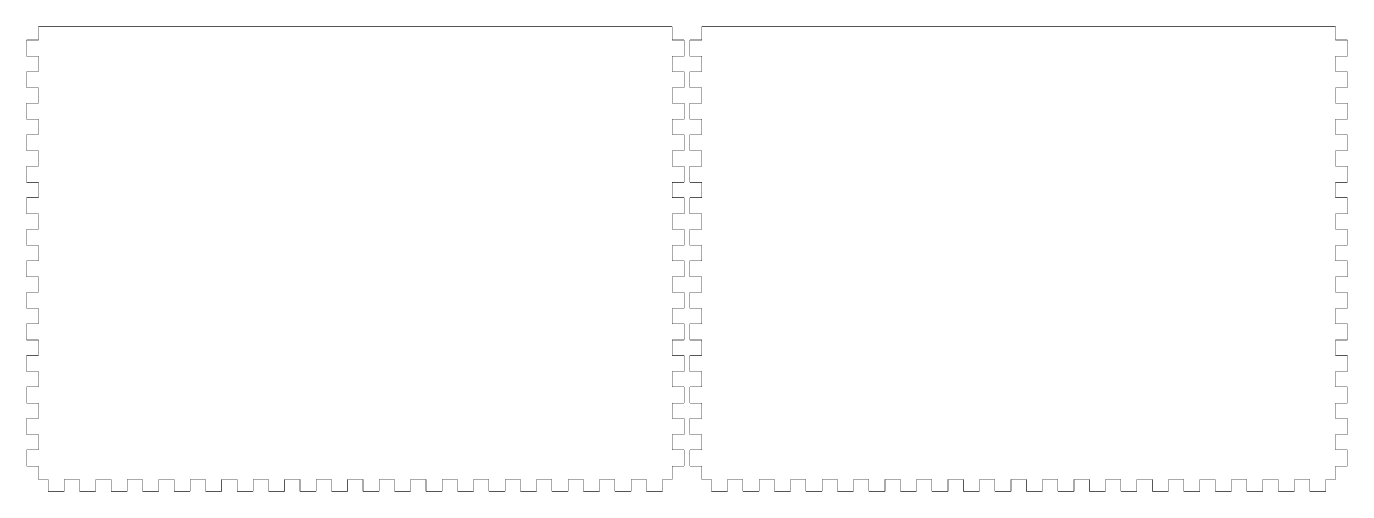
# Model space of a CAD drawing. Extents: x 1 to 1343, y 2 to 621.
# Drawn here: x 674 to 1343, y 2 to 237 of the extents above; entities that cross this region are included whole.
import ezdxf

# ---------------------------------------------------------------- set-up
doc = ezdxf.new("R2010")
doc.units = 0
doc.layers.get('0').update_dxf_attribs({"linetype": 'CONTINUOUS'})

msp = doc.modelspace()

# ---------------------------------------------------------------- linework, layer by layer
at = {"color": 0, "const_width": 0.2}
for points in [[(680.011, 236.999), (679.993, 236.999), (679.937, 236.97), (679.909, 236.916), (679.909, 236.898)], [(679.909, 236.898), (679.909, 230.128)], [(1001.01, 236.999), (680.011, 236.999)], [(1001.11, 236.898), (1001.11, 236.916), (1001.08, 236.97), (1001.02, 236.999), (1001.01, 236.999)], [(1001.11, 230.128), (1001.11, 236.898)], [(1016.21, 236.999), (1016.19, 236.999), (1016.14, 236.97), (1016.11, 236.916), (1016.11, 236.898)], [(1016.11, 236.898), (1016.11, 230.128)], [(1337.21, 236.999), (1016.21, 236.999)], [(1337.31, 236.898), (1337.31, 236.916), (1337.28, 236.97), (1337.23, 236.999), (1337.21, 236.999)], [(1337.31, 230.128), (1337.31, 236.898)], [(680.011, 230.229), (674.01, 230.229), (673.993, 230.229), (673.94, 230.2), (673.908, 230.146), (673.908, 230.128)], [(673.908, 230.128), (673.908, 222.148), (673.908, 222.131), (673.94, 222.078), (673.993, 222.048), (674.01, 222.048)], [(679.909, 230.128), (679.909, 230.146), (679.937, 230.2), (679.993, 230.229), (680.011, 230.229)], [(1007.01, 230.229), (1001.01, 230.229), (1001.02, 230.229), (1001.08, 230.2), (1001.11, 230.146), (1001.11, 230.128)], [(1007.11, 222.148), (1007.11, 230.128), (1007.11, 230.146), (1007.08, 230.2), (1007.03, 230.229), (1007.01, 230.229)], [(1016.21, 230.229), (1010.21, 230.229), (1010.19, 230.229), (1010.14, 230.2), (1010.11, 230.146), (1010.11, 230.128)], [(1010.11, 230.128), (1010.11, 222.148), (1010.11, 222.131), (1010.14, 222.078), (1010.19, 222.048), (1010.21, 222.048)], [(1016.11, 230.128), (1016.11, 230.146), (1016.14, 230.2), (1016.19, 230.229), (1016.21, 230.229)], [(1343.21, 230.229), (1337.21, 230.229), (1337.23, 230.229), (1337.28, 230.2), (1337.31, 230.146), (1337.31, 230.128)], [(1343.31, 222.148), (1343.31, 230.128), (1343.31, 230.146), (1343.28, 230.2), (1343.23, 230.229), (1343.21, 230.229)], [(674.01, 222.048), (680.011, 222.048), (679.993, 222.048), (679.937, 222.078), (679.909, 222.131), (679.909, 222.148)], [(679.909, 222.148), (679.909, 214.168)], [(1001.11, 222.148), (1001.11, 222.131), (1001.08, 222.078), (1001.02, 222.048), (1001.01, 222.048)], [(1001.01, 222.048), (1007.01, 222.048), (1007.03, 222.048), (1007.08, 222.078), (1007.11, 222.131), (1007.11, 222.148)], [(1001.11, 214.168), (1001.11, 222.148)], [(1010.21, 222.048), (1016.21, 222.048), (1016.19, 222.048), (1016.14, 222.078), (1016.11, 222.131), (1016.11, 222.148)], [(1016.11, 222.148), (1016.11, 214.168)], [(1337.31, 222.148), (1337.31, 222.131), (1337.28, 222.078), (1337.23, 222.048), (1337.21, 222.048)], [(1337.21, 222.048), (1343.21, 222.048), (1343.23, 222.048), (1343.28, 222.078), (1343.31, 222.131), (1343.31, 222.148)], [(1337.31, 214.168), (1337.31, 222.148)], [(680.011, 214.268), (674.01, 214.268), (673.993, 214.268), (673.94, 214.239), (673.908, 214.186), (673.908, 214.168)], [(679.909, 214.168), (679.909, 214.186), (679.937, 214.239), (679.993, 214.268), (680.011, 214.268)], [(1007.01, 214.268), (1001.01, 214.268), (1001.02, 214.268), (1001.08, 214.239), (1001.11, 214.186), (1001.11, 214.168)], [(1007.11, 206.188), (1007.11, 214.168), (1007.11, 214.186), (1007.08, 214.239), (1007.03, 214.268), (1007.01, 214.268)], [(1016.21, 214.268), (1010.21, 214.268), (1010.19, 214.268), (1010.14, 214.239), (1010.11, 214.186), (1010.11, 214.168)], [(1016.11, 214.168), (1016.11, 214.186), (1016.14, 214.239), (1016.19, 214.268), (1016.21, 214.268)], [(1343.21, 214.268), (1337.21, 214.268), (1337.23, 214.268), (1337.28, 214.239), (1337.31, 214.186), (1337.31, 214.168)], [(1343.31, 206.188), (1343.31, 214.168), (1343.31, 214.186), (1343.28, 214.239), (1343.23, 214.268), (1343.21, 214.268)], [(673.908, 214.168), (673.908, 206.188), (673.908, 206.171), (673.94, 206.117), (673.993, 206.087), (674.01, 206.087)], [(1010.11, 214.168), (1010.11, 206.188), (1010.11, 206.171), (1010.14, 206.117), (1010.19, 206.087), (1010.21, 206.087)], [(674.01, 206.087), (680.011, 206.087), (679.993, 206.087), (679.937, 206.117), (679.909, 206.171), (679.909, 206.188)], [(679.909, 206.188), (679.909, 198.207)], [(1001.11, 206.188), (1001.11, 206.171), (1001.08, 206.117), (1001.02, 206.087), (1001.01, 206.087)], [(1001.01, 206.087), (1007.01, 206.087), (1007.03, 206.087), (1007.08, 206.117), (1007.11, 206.171), (1007.11, 206.188)], [(1001.11, 198.207), (1001.11, 206.188)], [(1010.21, 206.087), (1016.21, 206.087), (1016.19, 206.087), (1016.14, 206.117), (1016.11, 206.171), (1016.11, 206.188)], [(1016.11, 206.188), (1016.11, 198.207)], [(1337.31, 206.188), (1337.31, 206.171), (1337.28, 206.117), (1337.23, 206.087), (1337.21, 206.087)], [(1337.21, 206.087), (1343.21, 206.087), (1343.23, 206.087), (1343.28, 206.117), (1343.31, 206.171), (1343.31, 206.188)], [(1337.31, 198.207), (1337.31, 206.188)], [(680.011, 198.308), (674.01, 198.308), (673.993, 198.308), (673.94, 198.279), (673.908, 198.225), (673.908, 198.207)], [(673.908, 198.207), (673.908, 190.227), (673.908, 190.211), (673.94, 190.157), (673.993, 190.126), (674.01, 190.126)], [(679.909, 198.207), (679.909, 198.225), (679.937, 198.279), (679.993, 198.308), (680.011, 198.308)], [(1007.01, 198.308), (1001.01, 198.308), (1001.02, 198.308), (1001.08, 198.279), (1001.11, 198.225), (1001.11, 198.207)], [(1007.11, 190.227), (1007.11, 198.207), (1007.11, 198.225), (1007.08, 198.279), (1007.03, 198.308), (1007.01, 198.308)], [(1016.21, 198.308), (1010.21, 198.308), (1010.19, 198.308), (1010.14, 198.279), (1010.11, 198.225), (1010.11, 198.207)], [(1010.11, 198.207), (1010.11, 190.227), (1010.11, 190.211), (1010.14, 190.157), (1010.19, 190.126), (1010.21, 190.126)], [(1016.11, 198.207), (1016.11, 198.225), (1016.14, 198.279), (1016.19, 198.308), (1016.21, 198.308)], [(1343.21, 198.308), (1337.21, 198.308), (1337.23, 198.308), (1337.28, 198.279), (1337.31, 198.225), (1337.31, 198.207)], [(1343.31, 190.227), (1343.31, 198.207), (1343.31, 198.225), (1343.28, 198.279), (1343.23, 198.308), (1343.21, 198.308)], [(674.01, 190.126), (680.011, 190.126), (679.993, 190.126), (679.937, 190.157), (679.909, 190.211), (679.909, 190.227)], [(679.909, 190.227), (679.909, 182.247)], [(1001.11, 190.227), (1001.11, 190.211), (1001.08, 190.157), (1001.02, 190.126), (1001.01, 190.126)], [(1001.01, 190.126), (1007.01, 190.126), (1007.03, 190.126), (1007.08, 190.157), (1007.11, 190.211), (1007.11, 190.227)], [(1001.11, 182.247), (1001.11, 190.227)], [(1010.21, 190.126), (1016.21, 190.126), (1016.19, 190.126), (1016.14, 190.157), (1016.11, 190.211), (1016.11, 190.227)], [(1016.11, 190.227), (1016.11, 182.247)], [(1337.31, 190.227), (1337.31, 190.211), (1337.28, 190.157), (1337.23, 190.126), (1337.21, 190.126)], [(1337.21, 190.126), (1343.21, 190.126), (1343.23, 190.126), (1343.28, 190.157), (1343.31, 190.211), (1343.31, 190.227)], [(1337.31, 182.247), (1337.31, 190.227)], [(680.011, 182.348), (674.01, 182.348), (673.993, 182.348), (673.94, 182.319), (673.908, 182.265), (673.908, 182.247)], [(673.908, 182.247), (673.908, 174.267), (673.908, 174.25), (673.94, 174.196), (673.993, 174.166), (674.01, 174.166)], [(679.909, 182.247), (679.909, 182.265), (679.937, 182.319), (679.993, 182.348), (680.011, 182.348)], [(1007.01, 182.348), (1001.01, 182.348), (1001.02, 182.348), (1001.08, 182.319), (1001.11, 182.265), (1001.11, 182.247)], [(1007.11, 174.267), (1007.11, 182.247), (1007.11, 182.265), (1007.08, 182.319), (1007.03, 182.348), (1007.01, 182.348)], [(1016.21, 182.348), (1010.21, 182.348), (1010.19, 182.348), (1010.14, 182.319), (1010.11, 182.265), (1010.11, 182.247)], [(1010.11, 182.247), (1010.11, 174.267), (1010.11, 174.25), (1010.14, 174.196), (1010.19, 174.166), (1010.21, 174.166)], [(1016.11, 182.247), (1016.11, 182.265), (1016.14, 182.319), (1016.19, 182.348), (1016.21, 182.348)], [(1343.21, 182.348), (1337.21, 182.348), (1337.23, 182.348), (1337.28, 182.319), (1337.31, 182.265), (1337.31, 182.247)], [(1343.31, 174.267), (1343.31, 182.247), (1343.31, 182.265), (1343.28, 182.319), (1343.23, 182.348), (1343.21, 182.348)], [(674.01, 174.166), (680.011, 174.166), (679.993, 174.166), (679.937, 174.196), (679.909, 174.25), (679.909, 174.267)], [(679.909, 174.267), (679.909, 166.286)], [(1001.11, 174.267), (1001.11, 174.25), (1001.08, 174.196), (1001.02, 174.166), (1001.01, 174.166)], [(1001.01, 174.166), (1007.01, 174.166), (1007.03, 174.166), (1007.08, 174.196), (1007.11, 174.25), (1007.11, 174.267)], [(1001.11, 166.286), (1001.11, 174.267)], [(1010.21, 174.166), (1016.21, 174.166), (1016.19, 174.166), (1016.14, 174.196), (1016.11, 174.25), (1016.11, 174.267)], [(1016.11, 174.267), (1016.11, 166.286)], [(1337.31, 174.267), (1337.31, 174.25), (1337.28, 174.196), (1337.23, 174.166), (1337.21, 174.166)], [(1337.21, 174.166), (1343.21, 174.166), (1343.23, 174.166), (1343.28, 174.196), (1343.31, 174.25), (1343.31, 174.267)], [(1337.31, 166.286), (1337.31, 174.267)], [(680.011, 166.387), (674.01, 166.387), (673.993, 166.387), (673.94, 166.358), (673.908, 166.304), (673.908, 166.286)], [(673.908, 166.286), (673.908, 158.306), (673.908, 158.29), (673.94, 158.236), (673.993, 158.206), (674.01, 158.206)], [(679.909, 166.286), (679.909, 166.304), (679.937, 166.358), (679.993, 166.387), (680.011, 166.387)], [(1007.01, 166.387), (1001.01, 166.387), (1001.02, 166.387), (1001.08, 166.358), (1001.11, 166.304), (1001.11, 166.286)], [(1007.11, 158.306), (1007.11, 166.286), (1007.11, 166.304), (1007.08, 166.358), (1007.03, 166.387), (1007.01, 166.387)], [(1016.21, 166.387), (1010.21, 166.387), (1010.19, 166.387), (1010.14, 166.358), (1010.11, 166.304), (1010.11, 166.286)], [(1010.11, 166.286), (1010.11, 158.306), (1010.11, 158.29), (1010.14, 158.236), (1010.19, 158.206), (1010.21, 158.206)], [(1016.11, 166.286), (1016.11, 166.304), (1016.14, 166.358), (1016.19, 166.387), (1016.21, 166.387)], [(1343.21, 166.387), (1337.21, 166.387), (1337.23, 166.387), (1337.28, 166.358), (1337.31, 166.304), (1337.31, 166.286)], [(1343.31, 158.306), (1343.31, 166.286), (1343.31, 166.304), (1343.28, 166.358), (1343.23, 166.387), (1343.21, 166.387)], [(674.01, 158.206), (680.011, 158.206), (679.993, 158.206), (679.937, 158.236), (679.909, 158.29), (679.909, 158.306)], [(679.909, 158.306), (679.909, 150.326)], [(1001.11, 158.306), (1001.11, 158.29), (1001.08, 158.236), (1001.02, 158.206), (1001.01, 158.206)], [(1001.01, 158.206), (1007.01, 158.206), (1007.03, 158.206), (1007.08, 158.236), (1007.11, 158.29), (1007.11, 158.306)], [(1001.11, 150.326), (1001.11, 158.306)], [(1010.21, 158.206), (1016.21, 158.206), (1016.19, 158.206), (1016.14, 158.236), (1016.11, 158.29), (1016.11, 158.306)], [(1016.11, 158.306), (1016.11, 150.326)], [(1337.31, 158.306), (1337.31, 158.29), (1337.28, 158.236), (1337.23, 158.206), (1337.21, 158.206)], [(1337.21, 158.206), (1343.21, 158.206), (1343.23, 158.206), (1343.28, 158.236), (1343.31, 158.29), (1343.31, 158.306)], [(1337.31, 150.326), (1337.31, 158.306)], [(680.011, 150.427), (674.01, 150.427), (673.993, 150.427), (673.94, 150.398), (673.908, 150.344), (673.908, 150.326)], [(673.908, 150.326), (673.908, 142.346), (673.908, 142.329), (673.94, 142.276), (673.993, 142.245), (674.01, 142.245)], [(679.909, 150.326), (679.909, 150.344), (679.937, 150.398), (679.993, 150.427), (680.011, 150.427)], [(1007.01, 150.427), (1001.01, 150.427), (1001.02, 150.427), (1001.08, 150.398), (1001.11, 150.344), (1001.11, 150.326)], [(1007.11, 142.346), (1007.11, 150.326), (1007.11, 150.344), (1007.08, 150.398), (1007.03, 150.427), (1007.01, 150.427)], [(1016.21, 150.427), (1010.21, 150.427), (1010.19, 150.427), (1010.14, 150.398), (1010.11, 150.344), (1010.11, 150.326)], [(1010.11, 150.326), (1010.11, 142.346), (1010.11, 142.329), (1010.14, 142.276), (1010.19, 142.245), (1010.21, 142.245)], [(1016.11, 150.326), (1016.11, 150.344), (1016.14, 150.398), (1016.19, 150.427), (1016.21, 150.427)], [(1343.21, 150.427), (1337.21, 150.427), (1337.23, 150.427), (1337.28, 150.398), (1337.31, 150.344), (1337.31, 150.326)], [(1343.31, 142.346), (1343.31, 150.326), (1343.31, 150.344), (1343.28, 150.398), (1343.23, 150.427), (1343.21, 150.427)], [(674.01, 142.245), (680.011, 142.245), (679.993, 142.245), (679.937, 142.276), (679.909, 142.329), (679.909, 142.346)], [(679.909, 142.346), (679.909, 134.366)], [(1001.11, 142.346), (1001.11, 142.329), (1001.08, 142.276), (1001.02, 142.245), (1001.01, 142.245)], [(1001.01, 142.245), (1007.01, 142.245), (1007.03, 142.245), (1007.08, 142.276), (1007.11, 142.329), (1007.11, 142.346)], [(1001.11, 134.366), (1001.11, 142.346)], [(1010.21, 142.245), (1016.21, 142.245), (1016.19, 142.245), (1016.14, 142.276), (1016.11, 142.329), (1016.11, 142.346)], [(1016.11, 142.346), (1016.11, 134.366)], [(1337.31, 142.346), (1337.31, 142.329), (1337.28, 142.276), (1337.23, 142.245), (1337.21, 142.245)], [(1337.21, 142.245), (1343.21, 142.245), (1343.23, 142.245), (1343.28, 142.276), (1343.31, 142.329), (1343.31, 142.346)], [(1337.31, 134.366), (1337.31, 142.346)], [(680.011, 134.466), (674.01, 134.466), (673.993, 134.466), (673.94, 134.437), (673.908, 134.384), (673.908, 134.366)], [(673.908, 134.366), (673.908, 126.385), (673.908, 126.369), (673.94, 126.315), (673.993, 126.285), (674.01, 126.285)], [(679.909, 134.366), (679.909, 134.384), (679.937, 134.437), (679.993, 134.466), (680.011, 134.466)], [(1007.01, 134.466), (1001.01, 134.466), (1001.02, 134.466), (1001.08, 134.437), (1001.11, 134.384), (1001.11, 134.366)], [(1007.11, 126.385), (1007.11, 134.366), (1007.11, 134.384), (1007.08, 134.437), (1007.03, 134.466), (1007.01, 134.466)], [(1016.21, 134.466), (1010.21, 134.466), (1010.19, 134.466), (1010.14, 134.437), (1010.11, 134.384), (1010.11, 134.366)], [(1010.11, 134.366), (1010.11, 126.385), (1010.11, 126.369), (1010.14, 126.315), (1010.19, 126.285), (1010.21, 126.285)], [(1016.11, 134.366), (1016.11, 134.384), (1016.14, 134.437), (1016.19, 134.466), (1016.21, 134.466)], [(1343.21, 134.466), (1337.21, 134.466), (1337.23, 134.466), (1337.28, 134.437), (1337.31, 134.384), (1337.31, 134.366)], [(1343.31, 126.385), (1343.31, 134.366), (1343.31, 134.384), (1343.28, 134.437), (1343.23, 134.466), (1343.21, 134.466)], [(674.01, 126.285), (680.011, 126.285), (679.993, 126.285), (679.937, 126.315), (679.909, 126.369), (679.909, 126.385)], [(679.909, 126.385), (679.909, 118.405)], [(1001.11, 126.385), (1001.11, 126.369), (1001.08, 126.315), (1001.02, 126.285), (1001.01, 126.285)], [(1001.01, 126.285), (1007.01, 126.285), (1007.03, 126.285), (1007.08, 126.315), (1007.11, 126.369), (1007.11, 126.385)], [(1001.11, 118.405), (1001.11, 126.385)], [(1010.21, 126.285), (1016.21, 126.285), (1016.19, 126.285), (1016.14, 126.315), (1016.11, 126.369), (1016.11, 126.385)], [(1016.11, 126.385), (1016.11, 118.405)], [(1337.31, 126.385), (1337.31, 126.369), (1337.28, 126.315), (1337.23, 126.285), (1337.21, 126.285)], [(1337.21, 126.285), (1343.21, 126.285), (1343.23, 126.285), (1343.28, 126.315), (1343.31, 126.369), (1343.31, 126.385)], [(1337.31, 118.405), (1337.31, 126.385)], [(680.011, 118.506), (674.01, 118.506), (673.993, 118.506), (673.94, 118.477), (673.908, 118.423), (673.908, 118.405)], [(673.908, 118.405), (673.908, 110.425), (673.908, 110.409), (673.94, 110.355), (673.993, 110.324), (674.01, 110.324)], [(679.909, 118.405), (679.909, 118.423), (679.937, 118.477), (679.993, 118.506), (680.011, 118.506)], [(1007.01, 118.506), (1001.01, 118.506), (1001.02, 118.506), (1001.08, 118.477), (1001.11, 118.423), (1001.11, 118.405)], [(1007.11, 110.425), (1007.11, 118.405), (1007.11, 118.423), (1007.08, 118.477), (1007.03, 118.506), (1007.01, 118.506)], [(1016.21, 118.506), (1010.21, 118.506), (1010.19, 118.506), (1010.14, 118.477), (1010.11, 118.423), (1010.11, 118.405)], [(1010.11, 118.405), (1010.11, 110.425), (1010.11, 110.409), (1010.14, 110.355), (1010.19, 110.324), (1010.21, 110.324)], [(1016.11, 118.405), (1016.11, 118.423), (1016.14, 118.477), (1016.19, 118.506), (1016.21, 118.506)], [(1343.21, 118.506), (1337.21, 118.506), (1337.23, 118.506), (1337.28, 118.477), (1337.31, 118.423), (1337.31, 118.405)], [(1343.31, 110.425), (1343.31, 118.405), (1343.31, 118.423), (1343.28, 118.477), (1343.23, 118.506), (1343.21, 118.506)], [(674.01, 110.324), (680.011, 110.324), (679.993, 110.324), (679.937, 110.355), (679.909, 110.409), (679.909, 110.425)], [(679.909, 110.425), (679.909, 102.445)], [(1001.11, 110.425), (1001.11, 110.409), (1001.08, 110.355), (1001.02, 110.324), (1001.01, 110.324)], [(1001.01, 110.324), (1007.01, 110.324), (1007.03, 110.324), (1007.08, 110.355), (1007.11, 110.409), (1007.11, 110.425)], [(1001.11, 102.445), (1001.11, 110.425)], [(1010.21, 110.324), (1016.21, 110.324), (1016.19, 110.324), (1016.14, 110.355), (1016.11, 110.409), (1016.11, 110.425)], [(1016.11, 110.425), (1016.11, 102.445)], [(1337.31, 110.425), (1337.31, 110.409), (1337.28, 110.355), (1337.23, 110.324), (1337.21, 110.324)], [(1337.21, 110.324), (1343.21, 110.324), (1343.23, 110.324), (1343.28, 110.355), (1343.31, 110.409), (1343.31, 110.425)], [(1337.31, 102.445), (1337.31, 110.425)], [(680.011, 102.545), (674.01, 102.545), (673.993, 102.545), (673.94, 102.517), (673.908, 102.463), (673.908, 102.445)], [(673.908, 102.445), (673.908, 94.4644), (673.908, 94.4481), (673.94, 94.3942), (673.993, 94.3638), (674.01, 94.3638)], [(679.909, 102.445), (679.909, 102.463), (679.937, 102.517), (679.993, 102.545), (680.011, 102.545)], [(1007.01, 102.545), (1001.01, 102.545), (1001.02, 102.545), (1001.08, 102.517), (1001.11, 102.463), (1001.11, 102.445)], [(1007.11, 94.4644), (1007.11, 102.445), (1007.11, 102.463), (1007.08, 102.517), (1007.03, 102.545), (1007.01, 102.545)], [(1016.21, 102.545), (1010.21, 102.545), (1010.19, 102.545), (1010.14, 102.517), (1010.11, 102.463), (1010.11, 102.445)], [(1010.11, 102.445), (1010.11, 94.4644), (1010.11, 94.4481), (1010.14, 94.3942), (1010.19, 94.3638), (1010.21, 94.3638)], [(1016.11, 102.445), (1016.11, 102.463), (1016.14, 102.517), (1016.19, 102.545), (1016.21, 102.545)], [(1343.21, 102.545), (1337.21, 102.545), (1337.23, 102.545), (1337.28, 102.517), (1337.31, 102.463), (1337.31, 102.445)], [(1343.31, 94.4644), (1343.31, 102.445), (1343.31, 102.463), (1343.28, 102.517), (1343.23, 102.545), (1343.21, 102.545)], [(674.01, 94.3638), (680.011, 94.3638), (679.993, 94.3638), (679.937, 94.3942), (679.909, 94.4481), (679.909, 94.4644)], [(679.909, 94.4644), (679.909, 86.4842)], [(1001.11, 94.4644), (1001.11, 94.4481), (1001.08, 94.3942), (1001.02, 94.3638), (1001.01, 94.3638)], [(1001.01, 94.3638), (1007.01, 94.3638), (1007.03, 94.3638), (1007.08, 94.3942), (1007.11, 94.4481), (1007.11, 94.4644)], [(1001.11, 86.4842), (1001.11, 94.4644)], [(1010.21, 94.3638), (1016.21, 94.3638), (1016.19, 94.3638), (1016.14, 94.3942), (1016.11, 94.4481), (1016.11, 94.4644)], [(1016.11, 94.4644), (1016.11, 86.4842)], [(1337.31, 94.4644), (1337.31, 94.4481), (1337.28, 94.3942), (1337.23, 94.3638), (1337.21, 94.3638)], [(1337.21, 94.3638), (1343.21, 94.3638), (1343.23, 94.3638), (1343.28, 94.3942), (1343.31, 94.4481), (1343.31, 94.4644)], [(1337.31, 86.4842), (1337.31, 94.4644)], [(680.011, 86.5851), (674.01, 86.5851), (673.993, 86.5851), (673.94, 86.5558), (673.908, 86.5022), (673.908, 86.4842)], [(673.908, 86.4842), (673.908, 78.504), (673.908, 78.4874), (673.94, 78.4338), (673.993, 78.4035), (674.01, 78.4035)], [(679.909, 86.4842), (679.909, 86.5022), (679.937, 86.5558), (679.993, 86.5851), (680.011, 86.5851)], [(1007.01, 86.5851), (1001.01, 86.5851), (1001.02, 86.5851), (1001.08, 86.5558), (1001.11, 86.5022), (1001.11, 86.4842)], [(1007.11, 78.504), (1007.11, 86.4842), (1007.11, 86.5022), (1007.08, 86.5558), (1007.03, 86.5851), (1007.01, 86.5851)], [(1016.21, 86.5851), (1010.21, 86.5851), (1010.19, 86.5851), (1010.14, 86.5558), (1010.11, 86.5022), (1010.11, 86.4842)], [(1010.11, 86.4842), (1010.11, 78.504), (1010.11, 78.4874), (1010.14, 78.4338), (1010.19, 78.4035), (1010.21, 78.4035)], [(1016.11, 86.4842), (1016.11, 86.5022), (1016.14, 86.5558), (1016.19, 86.5851), (1016.21, 86.5851)], [(1343.21, 86.5851), (1337.21, 86.5851), (1337.23, 86.5851), (1337.28, 86.5558), (1337.31, 86.5022), (1337.31, 86.4842)], [(1343.31, 78.504), (1343.31, 86.4842), (1343.31, 86.5022), (1343.28, 86.5558), (1343.23, 86.5851), (1343.21, 86.5851)], [(674.01, 78.4035), (680.011, 78.4035), (679.993, 78.4035), (679.937, 78.4338), (679.909, 78.4874), (679.909, 78.504)], [(679.909, 78.504), (679.909, 70.5238)], [(1001.11, 78.504), (1001.11, 78.4874), (1001.08, 78.4338), (1001.02, 78.4035), (1001.01, 78.4035)], [(1001.01, 78.4035), (1007.01, 78.4035), (1007.03, 78.4035), (1007.08, 78.4338), (1007.11, 78.4874), (1007.11, 78.504)], [(1001.11, 70.5238), (1001.11, 78.504)], [(1010.21, 78.4035), (1016.21, 78.4035), (1016.19, 78.4035), (1016.14, 78.4338), (1016.11, 78.4874), (1016.11, 78.504)], [(1016.11, 78.504), (1016.11, 70.5238)], [(1337.31, 78.504), (1337.31, 78.4874), (1337.28, 78.4338), (1337.23, 78.4035), (1337.21, 78.4035)], [(1337.21, 78.4035), (1343.21, 78.4035), (1343.23, 78.4035), (1343.28, 78.4338), (1343.31, 78.4874), (1343.31, 78.504)], [(1337.31, 70.5238), (1337.31, 78.504)], [(680.011, 70.6244), (674.01, 70.6244), (673.993, 70.6244), (673.94, 70.5954), (673.908, 70.5418), (673.908, 70.5238)], [(673.908, 70.5238), (673.908, 62.5436), (673.908, 62.527), (673.94, 62.4734), (673.993, 62.4431), (674.01, 62.4431)], [(679.909, 70.5238), (679.909, 70.5418), (679.937, 70.5954), (679.993, 70.6244), (680.011, 70.6244)], [(1007.01, 70.6244), (1001.01, 70.6244), (1001.02, 70.6244), (1001.08, 70.5954), (1001.11, 70.5418), (1001.11, 70.5238)], [(1007.11, 62.5436), (1007.11, 70.5238), (1007.11, 70.5418), (1007.08, 70.5954), (1007.03, 70.6244), (1007.01, 70.6244)], [(1016.21, 70.6244), (1010.21, 70.6244), (1010.19, 70.6244), (1010.14, 70.5954), (1010.11, 70.5418), (1010.11, 70.5238)], [(1010.11, 70.5238), (1010.11, 62.5436), (1010.11, 62.527), (1010.14, 62.4734), (1010.19, 62.4431), (1010.21, 62.4431)], [(1016.11, 70.5238), (1016.11, 70.5418), (1016.14, 70.5954), (1016.19, 70.6244), (1016.21, 70.6244)], [(1343.21, 70.6244), (1337.21, 70.6244), (1337.23, 70.6244), (1337.28, 70.5954), (1337.31, 70.5418), (1337.31, 70.5238)], [(1343.31, 62.5436), (1343.31, 70.5238), (1343.31, 70.5418), (1343.28, 70.5954), (1343.23, 70.6244), (1343.21, 70.6244)], [(674.01, 62.4431), (680.011, 62.4431), (679.993, 62.4431), (679.937, 62.4734), (679.909, 62.527), (679.909, 62.5436)], [(679.909, 62.5436), (679.909, 54.5634)], [(1001.11, 62.5436), (1001.11, 62.527), (1001.08, 62.4734), (1001.02, 62.4431), (1001.01, 62.4431)], [(1001.01, 62.4431), (1007.01, 62.4431), (1007.03, 62.4431), (1007.08, 62.4734), (1007.11, 62.527), (1007.11, 62.5436)], [(1001.11, 54.5634), (1001.11, 62.5436)], [(1010.21, 62.4431), (1016.21, 62.4431), (1016.19, 62.4431), (1016.14, 62.4734), (1016.11, 62.527), (1016.11, 62.5436)], [(1016.11, 62.5436), (1016.11, 54.5634)], [(1337.31, 62.5436), (1337.31, 62.527), (1337.28, 62.4734), (1337.23, 62.4431), (1337.21, 62.4431)], [(1337.21, 62.4431), (1343.21, 62.4431), (1343.23, 62.4431), (1343.28, 62.4734), (1343.31, 62.527), (1343.31, 62.5436)], [(1337.31, 54.5634), (1337.31, 62.5436)], [(680.011, 54.664), (674.01, 54.664), (673.993, 54.664), (673.94, 54.635), (673.908, 54.5814), (673.908, 54.5634)], [(673.908, 54.5634), (673.908, 46.5832), (673.908, 46.5667), (673.94, 46.513), (673.993, 46.4827), (674.01, 46.4827)], [(679.909, 54.5634), (679.909, 54.5814), (679.937, 54.635), (679.993, 54.664), (680.011, 54.664)], [(1007.01, 54.664), (1001.01, 54.664), (1001.02, 54.664), (1001.08, 54.635), (1001.11, 54.5814), (1001.11, 54.5634)], [(1007.11, 46.5832), (1007.11, 54.5634), (1007.11, 54.5814), (1007.08, 54.635), (1007.03, 54.664), (1007.01, 54.664)], [(1016.21, 54.664), (1010.21, 54.664), (1010.19, 54.664), (1010.14, 54.635), (1010.11, 54.5814), (1010.11, 54.5634)], [(1010.11, 54.5634), (1010.11, 46.5832), (1010.11, 46.5667), (1010.14, 46.513), (1010.19, 46.4827), (1010.21, 46.4827)], [(1016.11, 54.5634), (1016.11, 54.5814), (1016.14, 54.635), (1016.19, 54.664), (1016.21, 54.664)], [(1343.21, 54.664), (1337.21, 54.664), (1337.23, 54.664), (1337.28, 54.635), (1337.31, 54.5814), (1337.31, 54.5634)], [(1343.31, 46.5832), (1343.31, 54.5634), (1343.31, 54.5814), (1343.28, 54.635), (1343.23, 54.664), (1343.21, 54.664)], [(674.01, 46.4827), (680.011, 46.4827), (679.993, 46.4827), (679.937, 46.513), (679.909, 46.5667), (679.909, 46.5832)], [(679.909, 46.5832), (679.909, 38.6031)], [(1001.11, 46.5832), (1001.11, 46.5667), (1001.08, 46.513), (1001.02, 46.4827), (1001.01, 46.4827)], [(1001.01, 46.4827), (1007.01, 46.4827), (1007.03, 46.4827), (1007.08, 46.513), (1007.11, 46.5667), (1007.11, 46.5832)], [(1001.11, 38.6031), (1001.11, 46.5832)], [(1010.21, 46.4827), (1016.21, 46.4827), (1016.19, 46.4827), (1016.14, 46.513), (1016.11, 46.5667), (1016.11, 46.5832)], [(1016.11, 46.5832), (1016.11, 38.6031)], [(1337.31, 46.5832), (1337.31, 46.5667), (1337.28, 46.513), (1337.23, 46.4827), (1337.21, 46.4827)], [(1337.21, 46.4827), (1343.21, 46.4827), (1343.23, 46.4827), (1343.28, 46.513), (1343.31, 46.5667), (1343.31, 46.5832)], [(1337.31, 38.6031), (1337.31, 46.5832)], [(680.011, 38.7036), (674.01, 38.7036), (673.993, 38.7036), (673.94, 38.6747), (673.908, 38.6211), (673.908, 38.6031)], [(673.908, 38.6031), (673.908, 30.6228), (673.908, 30.6062), (673.94, 30.5525), (673.993, 30.5222), (674.01, 30.5222)], [(679.909, 38.6031), (679.909, 38.6211), (679.937, 38.6747), (679.993, 38.7036), (680.011, 38.7036)], [(1007.01, 38.7036), (1001.01, 38.7036), (1001.02, 38.7036), (1001.08, 38.6747), (1001.11, 38.6211), (1001.11, 38.6031)], [(1007.11, 30.6228), (1007.11, 38.6031), (1007.11, 38.6211), (1007.08, 38.6747), (1007.03, 38.7036), (1007.01, 38.7036)], [(1016.21, 38.7036), (1010.21, 38.7036), (1010.19, 38.7036), (1010.14, 38.6747), (1010.11, 38.6211), (1010.11, 38.6031)], [(1010.11, 38.6031), (1010.11, 30.6228), (1010.11, 30.6062), (1010.14, 30.5525), (1010.19, 30.5222), (1010.21, 30.5222)], [(1016.11, 38.6031), (1016.11, 38.6211), (1016.14, 38.6747), (1016.19, 38.7036), (1016.21, 38.7036)], [(1343.21, 38.7036), (1337.21, 38.7036), (1337.23, 38.7036), (1337.28, 38.6747), (1337.31, 38.6211), (1337.31, 38.6031)], [(1343.31, 30.6228), (1343.31, 38.6031), (1343.31, 38.6211), (1343.28, 38.6747), (1343.23, 38.7036), (1343.21, 38.7036)], [(674.01, 30.5222), (680.011, 30.5222), (679.993, 30.5222), (679.937, 30.5525), (679.909, 30.6062), (679.909, 30.6228)], [(679.909, 30.6228), (679.909, 22.6425)], [(1001.11, 30.6228), (1001.11, 30.6062), (1001.08, 30.5525), (1001.02, 30.5222), (1001.01, 30.5222)], [(1001.01, 30.5222), (1007.01, 30.5222), (1007.03, 30.5222), (1007.08, 30.5525), (1007.11, 30.6062), (1007.11, 30.6228)], [(1001.11, 22.6425), (1001.11, 30.6228)], [(1010.21, 30.5222), (1016.21, 30.5222), (1016.19, 30.5222), (1016.14, 30.5525), (1016.11, 30.6062), (1016.11, 30.6228)], [(1016.11, 30.6228), (1016.11, 22.6425)], [(1337.31, 30.6228), (1337.31, 30.6062), (1337.28, 30.5525), (1337.23, 30.5222), (1337.21, 30.5222)], [(1337.21, 30.5222), (1343.21, 30.5222), (1343.23, 30.5222), (1343.28, 30.5525), (1343.31, 30.6062), (1343.31, 30.6228)], [(1337.31, 22.6425), (1337.31, 30.6228)], [(680.011, 22.7432), (674.01, 22.7432), (673.993, 22.7432), (673.94, 22.7142), (673.908, 22.6605), (673.908, 22.6425)], [(673.908, 22.6425), (673.908, 14.6623), (673.908, 14.6458), (673.94, 14.5921), (673.993, 14.5617), (674.01, 14.5617)], [(679.909, 22.6425), (679.909, 22.6605), (679.937, 22.7142), (679.993, 22.7432), (680.011, 22.7432)], [(1007.01, 22.7432), (1001.01, 22.7432), (1001.02, 22.7432), (1001.08, 22.7142), (1001.11, 22.6605), (1001.11, 22.6425)], [(1007.11, 14.6623), (1007.11, 22.6425), (1007.11, 22.6605), (1007.08, 22.7142), (1007.03, 22.7432), (1007.01, 22.7432)], [(1016.21, 22.7432), (1010.21, 22.7432), (1010.19, 22.7432), (1010.14, 22.7142), (1010.11, 22.6605), (1010.11, 22.6425)], [(1010.11, 22.6425), (1010.11, 14.6623), (1010.11, 14.6458), (1010.14, 14.5921), (1010.19, 14.5617), (1010.21, 14.5617)], [(1016.11, 22.6425), (1016.11, 22.6605), (1016.14, 22.7142), (1016.19, 22.7432), (1016.21, 22.7432)], [(1343.21, 22.7432), (1337.21, 22.7432), (1337.23, 22.7432), (1337.28, 22.7142), (1337.31, 22.6605), (1337.31, 22.6425)], [(1343.31, 14.6623), (1343.31, 22.6425), (1343.31, 22.6605), (1343.28, 22.7142), (1343.23, 22.7432), (1343.21, 22.7432)], [(674.01, 14.5617), (680.011, 14.5617), (679.993, 14.5617), (679.937, 14.5921), (679.909, 14.6458), (679.909, 14.6623)], [(679.909, 14.6623), (679.909, 7.89203)], [(1001.11, 14.6623), (1001.11, 14.6458), (1001.08, 14.5921), (1001.02, 14.5617), (1001.01, 14.5617)], [(1001.01, 14.5617), (1007.01, 14.5617), (1007.03, 14.5617), (1007.08, 14.5921), (1007.11, 14.6458), (1007.11, 14.6623)], [(1001.11, 7.89203), (1001.11, 14.6623)], [(1010.21, 14.5617), (1016.21, 14.5617), (1016.19, 14.5617), (1016.14, 14.5921), (1016.11, 14.6458), (1016.11, 14.6623)], [(1016.11, 14.6623), (1016.11, 7.89203)], [(1337.31, 14.6623), (1337.31, 14.6458), (1337.28, 14.5921), (1337.23, 14.5617), (1337.21, 14.5617)], [(1337.21, 14.5617), (1343.21, 14.5617), (1343.23, 14.5617), (1343.28, 14.5921), (1343.31, 14.6458), (1343.31, 14.6623)], [(1337.31, 7.89203), (1337.31, 14.6623)], [(679.909, 7.89203), (679.909, 7.87548), (679.937, 7.82175), (679.993, 7.79141), (680.011, 7.79141)], [(680, 7.79141), (684.89, 7.79141)], [(684.89, 7.79141), (684.872, 7.79141), (684.819, 7.82175), (684.791, 7.87548), (684.791, 7.89203)], [(684.791, 7.89203), (684.791, 1.89205), (684.791, 1.87551), (684.819, 1.82177), (684.872, 1.79145), (684.89, 1.79145)], [(692.972, 1.89205), (692.972, 7.89203), (692.972, 7.87548), (692.94, 7.82175), (692.887, 7.79141), (692.87, 7.79141)], [(692.87, 7.79141), (700.85, 7.79141)], [(700.85, 7.79141), (700.832, 7.79141), (700.779, 7.82175), (700.751, 7.87548), (700.751, 7.89203)], [(700.751, 7.89203), (700.751, 1.89205), (700.751, 1.87551), (700.779, 1.82177), (700.832, 1.79145), (700.85, 1.79145)], [(708.932, 1.89205), (708.932, 7.89203), (708.932, 7.87548), (708.9, 7.82175), (708.847, 7.79141), (708.833, 7.79141)], [(708.833, 7.79141), (716.813, 7.79141)], [(716.813, 7.79141), (716.795, 7.79141), (716.739, 7.82175), (716.71, 7.87548), (716.71, 7.89203)], [(716.71, 7.89203), (716.71, 1.89205), (716.71, 1.87551), (716.739, 1.82177), (716.795, 1.79145), (716.813, 1.79145)], [(724.891, 1.89205), (724.891, 7.89203), (724.891, 7.87548), (724.863, 7.82175), (724.807, 7.79141), (724.793, 7.79141)], [(724.793, 7.79141), (732.772, 7.79141)], [(732.772, 7.79141), (732.755, 7.79141), (732.702, 7.82175), (732.67, 7.87548), (732.67, 7.89203)], [(732.67, 7.89203), (732.67, 1.89205), (732.67, 1.87551), (732.702, 1.82177), (732.755, 1.79145), (732.772, 1.79145)], [(740.851, 1.89205), (740.851, 7.89203), (740.851, 7.87548), (740.823, 7.82175), (740.77, 7.79141), (740.752, 7.79141)], [(740.752, 7.79141), (748.732, 7.79141)], [(748.732, 7.79141), (748.714, 7.79141), (748.661, 7.82175), (748.633, 7.87548), (748.633, 7.89203)], [(748.633, 7.89203), (748.633, 1.89205), (748.633, 1.87551), (748.661, 1.82177), (748.714, 1.79145), (748.732, 1.79145)], [(756.814, 1.89205), (756.814, 7.89203), (756.814, 7.87548), (756.782, 7.82175), (756.73, 7.79141), (756.712, 7.79141)], [(756.712, 7.79141), (764.692, 7.79141)], [(764.692, 7.79141), (764.674, 7.79141), (764.621, 7.82175), (764.593, 7.87548), (764.593, 7.89203)], [(764.593, 7.89203), (764.593, 1.89205), (764.593, 1.87551), (764.621, 1.82177), (764.674, 1.79145), (764.692, 1.79145)], [(772.774, 1.89205), (772.774, 7.89203), (772.774, 7.87548), (772.742, 7.82175), (772.689, 7.79141), (772.672, 7.79141)], [(772.672, 7.79141), (780.655, 7.79141)], [(780.655, 7.79141), (780.634, 7.79141), (780.581, 7.82175), (780.553, 7.87548), (780.553, 7.89203)], [(780.553, 7.89203), (780.553, 1.89205), (780.553, 1.87551), (780.581, 1.82177), (780.634, 1.79145), (780.655, 1.79145)], [(788.734, 1.89205), (788.734, 7.89203), (788.734, 7.87548), (788.705, 7.82175), (788.649, 7.79141), (788.635, 7.79141)], [(788.635, 7.79141), (796.615, 7.79141)], [(796.615, 7.79141), (796.597, 7.79141), (796.54, 7.82175), (796.512, 7.87548), (796.512, 7.89203)], [(796.512, 7.89203), (796.512, 1.89205), (796.512, 1.87551), (796.54, 1.82177), (796.597, 1.79145), (796.615, 1.79145)], [(804.693, 1.89205), (804.693, 7.89203), (804.693, 7.87548), (804.665, 7.82175), (804.612, 7.79141), (804.594, 7.79141)], [(804.594, 7.79141), (812.574, 7.79141)], [(812.574, 7.79141), (812.557, 7.79141), (812.504, 7.82175), (812.472, 7.87548), (812.472, 7.89203)], [(812.472, 7.89203), (812.472, 1.89205), (812.472, 1.87551), (812.504, 1.82177), (812.557, 1.79145), (812.574, 1.79145)], [(820.656, 1.89205), (820.656, 7.89203), (820.656, 7.87548), (820.625, 7.82175), (820.572, 7.79141), (820.554, 7.79141)], [(820.554, 7.79141), (828.534, 7.79141)], [(828.534, 7.79141), (828.516, 7.79141), (828.463, 7.82175), (828.435, 7.87548), (828.435, 7.89203)], [(828.435, 7.89203), (828.435, 1.89205), (828.435, 1.87551), (828.463, 1.82177), (828.516, 1.79145), (828.534, 1.79145)], [(836.616, 1.89205), (836.616, 7.89203), (836.616, 7.87548), (836.584, 7.82175), (836.531, 7.79141), (836.514, 7.79141)], [(836.514, 7.79141), (844.494, 7.79141)], [(844.494, 7.79141), (844.476, 7.79141), (844.423, 7.82175), (844.395, 7.87548), (844.395, 7.89203)], [(844.395, 7.89203), (844.395, 1.89205), (844.395, 1.87551), (844.423, 1.82177), (844.476, 1.79145), (844.494, 1.79145)], [(852.576, 1.89205), (852.576, 7.89203), (852.576, 7.87548), (852.544, 7.82175), (852.491, 7.79141), (852.473, 7.79141)], [(852.473, 7.79141), (860.457, 7.79141)], [(860.457, 7.79141), (860.439, 7.79141), (860.383, 7.82175), (860.354, 7.87548), (860.354, 7.89203)], [(860.354, 7.89203), (860.354, 1.89205), (860.354, 1.87551), (860.383, 1.82177), (860.439, 1.79145), (860.457, 1.79145)], [(868.535, 1.89205), (868.535, 7.89203), (868.535, 7.87548), (868.507, 7.82175), (868.451, 7.79141), (868.437, 7.79141)], [(868.437, 7.79141), (876.416, 7.79141)], [(876.416, 7.79141), (876.399, 7.79141), (876.346, 7.82175), (876.314, 7.87548), (876.314, 7.89203)], [(876.314, 7.89203), (876.314, 1.89205), (876.314, 1.87551), (876.346, 1.82177), (876.399, 1.79145), (876.416, 1.79145)], [(884.495, 1.89205), (884.495, 7.89203), (884.495, 7.87548), (884.467, 7.82175), (884.414, 7.79141), (884.396, 7.79141)], [(884.396, 7.79141), (892.376, 7.79141)], [(892.376, 7.79141), (892.358, 7.79141), (892.306, 7.82175), (892.277, 7.87548), (892.277, 7.89203)], [(892.277, 7.89203), (892.277, 1.89205), (892.277, 1.87551), (892.306, 1.82177), (892.358, 1.79145), (892.376, 1.79145)], [(900.458, 1.89205), (900.458, 7.89203), (900.458, 7.87548), (900.426, 7.82175), (900.374, 7.79141), (900.356, 7.79141)], [(900.356, 7.79141), (908.336, 7.79141)], [(908.336, 7.79141), (908.318, 7.79141), (908.265, 7.82175), (908.237, 7.87548), (908.237, 7.89203)], [(908.237, 7.89203), (908.237, 1.89205), (908.237, 1.87551), (908.265, 1.82177), (908.318, 1.79145), (908.336, 1.79145)], [(916.418, 1.89205), (916.418, 7.89203), (916.418, 7.87548), (916.386, 7.82175), (916.333, 7.79141), (916.316, 7.79141)], [(916.316, 7.79141), (924.295, 7.79141)], [(924.295, 7.79141), (924.278, 7.79141), (924.225, 7.82175), (924.197, 7.87548), (924.197, 7.89203)], [(924.197, 7.89203), (924.197, 1.89205), (924.197, 1.87551), (924.225, 1.82177), (924.278, 1.79145), (924.295, 1.79145)], [(932.378, 1.89205), (932.378, 7.89203), (932.378, 7.87548), (932.349, 7.82175), (932.293, 7.79141), (932.279, 7.79141)], [(932.279, 7.79141), (940.259, 7.79141)], [(940.259, 7.79141), (940.241, 7.79141), (940.185, 7.82175), (940.156, 7.87548), (940.156, 7.89203)], [(940.156, 7.89203), (940.156, 1.89205), (940.156, 1.87551), (940.185, 1.82177), (940.241, 1.79145), (940.259, 1.79145)], [(948.337, 1.89205), (948.337, 7.89203), (948.337, 7.87548), (948.309, 7.82175), (948.253, 7.79141), (948.238, 7.79141)], [(948.238, 7.79141), (956.218, 7.79141)], [(956.218, 7.79141), (956.201, 7.79141), (956.148, 7.82175), (956.116, 7.87548), (956.116, 7.89203)], [(956.116, 7.89203), (956.116, 1.89205), (956.116, 1.87551), (956.148, 1.82177), (956.201, 1.79145), (956.218, 1.79145)], [(964.3, 1.89205), (964.3, 7.89203), (964.3, 7.87548), (964.269, 7.82175), (964.216, 7.79141), (964.198, 7.79141)], [(964.198, 7.79141), (972.178, 7.79141)], [(972.178, 7.79141), (972.16, 7.79141), (972.107, 7.82175), (972.079, 7.87548), (972.079, 7.89203)], [(972.079, 7.89203), (972.079, 1.89205), (972.079, 1.87551), (972.107, 1.82177), (972.16, 1.79145), (972.178, 1.79145)], [(980.26, 1.89205), (980.26, 7.89203), (980.26, 7.87548), (980.228, 7.82175), (980.175, 7.79141), (980.158, 7.79141)], [(980.158, 7.79141), (988.138, 7.79141)], [(988.138, 7.79141), (988.12, 7.79141), (988.067, 7.82175), (988.039, 7.87548), (988.039, 7.89203)], [(988.039, 7.89203), (988.039, 1.89205), (988.039, 1.87551), (988.067, 1.82177), (988.12, 1.79145), (988.138, 1.79145)], [(996.22, 1.89205), (996.22, 7.89203), (996.22, 7.87548), (996.188, 7.82175), (996.135, 7.79141), (996.117, 7.79141)], [(996.117, 7.79141), (1001.01, 7.79141)], [(1001.01, 7.79141), (1001.02, 7.79141), (1001.08, 7.82175), (1001.11, 7.87548), (1001.11, 7.89203)], [(1016.11, 7.89203), (1016.11, 7.87548), (1016.14, 7.82175), (1016.19, 7.79141), (1016.21, 7.79141)], [(1016.2, 7.79141), (1021.09, 7.79141)], [(1021.09, 7.79141), (1021.07, 7.79141), (1021.02, 7.82175), (1020.99, 7.87548), (1020.99, 7.89203)], [(1020.99, 7.89203), (1020.99, 1.89205), (1020.99, 1.87551), (1021.02, 1.82177), (1021.07, 1.79145), (1021.09, 1.79145)], [(1029.17, 1.89205), (1029.17, 7.89203), (1029.17, 7.87548), (1029.14, 7.82175), (1029.09, 7.79141), (1029.07, 7.79141)], [(1029.07, 7.79141), (1037.05, 7.79141)], [(1037.05, 7.79141), (1037.03, 7.79141), (1036.98, 7.82175), (1036.95, 7.87548), (1036.95, 7.89203)], [(1036.95, 7.89203), (1036.95, 1.89205), (1036.95, 1.87551), (1036.98, 1.82177), (1037.03, 1.79145), (1037.05, 1.79145)], [(1045.13, 1.89205), (1045.13, 7.89203), (1045.13, 7.87548), (1045.1, 7.82175), (1045.05, 7.79141), (1045.03, 7.79141)], [(1045.03, 7.79141), (1053.01, 7.79141)], [(1053.01, 7.79141), (1052.99, 7.79141), (1052.94, 7.82175), (1052.91, 7.87548), (1052.91, 7.89203)], [(1052.91, 7.89203), (1052.91, 1.89205), (1052.91, 1.87551), (1052.94, 1.82177), (1052.99, 1.79145), (1053.01, 1.79145)], [(1061.09, 1.89205), (1061.09, 7.89203), (1061.09, 7.87548), (1061.06, 7.82175), (1061.01, 7.79141), (1060.99, 7.79141)], [(1060.99, 7.79141), (1068.97, 7.79141)], [(1068.97, 7.79141), (1068.96, 7.79141), (1068.9, 7.82175), (1068.87, 7.87548), (1068.87, 7.89203)], [(1068.87, 7.89203), (1068.87, 1.89205), (1068.87, 1.87551), (1068.9, 1.82177), (1068.96, 1.79145), (1068.97, 1.79145)], [(1077.05, 1.89205), (1077.05, 7.89203), (1077.05, 7.87548), (1077.02, 7.82175), (1076.97, 7.79141), (1076.95, 7.79141)], [(1076.95, 7.79141), (1084.93, 7.79141)], [(1084.93, 7.79141), (1084.92, 7.79141), (1084.86, 7.82175), (1084.83, 7.87548), (1084.83, 7.89203)], [(1084.83, 7.89203), (1084.83, 1.89205), (1084.83, 1.87551), (1084.86, 1.82177), (1084.92, 1.79145), (1084.93, 1.79145)], [(1093.01, 1.89205), (1093.01, 7.89203), (1093.01, 7.87548), (1092.98, 7.82175), (1092.93, 7.79141), (1092.91, 7.79141)], [(1092.91, 7.79141), (1100.89, 7.79141)], [(1100.89, 7.79141), (1100.87, 7.79141), (1100.82, 7.82175), (1100.79, 7.87548), (1100.79, 7.89203)], [(1100.79, 7.89203), (1100.79, 1.89205), (1100.79, 1.87551), (1100.82, 1.82177), (1100.87, 1.79145), (1100.89, 1.79145)], [(1108.97, 1.89205), (1108.97, 7.89203), (1108.97, 7.87548), (1108.94, 7.82175), (1108.89, 7.79141), (1108.87, 7.79141)], [(1108.87, 7.79141), (1116.85, 7.79141)], [(1116.85, 7.79141), (1116.83, 7.79141), (1116.78, 7.82175), (1116.75, 7.87548), (1116.75, 7.89203)], [(1116.75, 7.89203), (1116.75, 1.89205), (1116.75, 1.87551), (1116.78, 1.82177), (1116.83, 1.79145), (1116.85, 1.79145)], [(1124.93, 1.89205), (1124.93, 7.89203), (1124.93, 7.87548), (1124.9, 7.82175), (1124.85, 7.79141), (1124.83, 7.79141)], [(1124.83, 7.79141), (1132.82, 7.79141)], [(1132.82, 7.79141), (1132.79, 7.79141), (1132.74, 7.82175), (1132.71, 7.87548), (1132.71, 7.89203)], [(1132.71, 7.89203), (1132.71, 1.89205), (1132.71, 1.87551), (1132.74, 1.82177), (1132.79, 1.79145), (1132.82, 1.79145)], [(1140.89, 1.89205), (1140.89, 7.89203), (1140.89, 7.87548), (1140.87, 7.82175), (1140.81, 7.79141), (1140.8, 7.79141)], [(1140.8, 7.79141), (1148.78, 7.79141)], [(1148.78, 7.79141), (1148.76, 7.79141), (1148.7, 7.82175), (1148.67, 7.87548), (1148.67, 7.89203)], [(1148.67, 7.89203), (1148.67, 1.89205), (1148.67, 1.87551), (1148.7, 1.82177), (1148.76, 1.79145), (1148.78, 1.79145)], [(1156.85, 1.89205), (1156.85, 7.89203), (1156.85, 7.87548), (1156.83, 7.82175), (1156.77, 7.79141), (1156.75, 7.79141)], [(1156.75, 7.79141), (1164.73, 7.79141)], [(1164.73, 7.79141), (1164.72, 7.79141), (1164.66, 7.82175), (1164.63, 7.87548), (1164.63, 7.89203)], [(1164.63, 7.89203), (1164.63, 1.89205), (1164.63, 1.87551), (1164.66, 1.82177), (1164.72, 1.79145), (1164.73, 1.79145)], [(1172.82, 1.89205), (1172.82, 7.89203), (1172.82, 7.87548), (1172.79, 7.82175), (1172.73, 7.79141), (1172.71, 7.79141)], [(1172.71, 7.79141), (1180.69, 7.79141)], [(1180.69, 7.79141), (1180.68, 7.79141), (1180.62, 7.82175), (1180.6, 7.87548), (1180.6, 7.89203)], [(1180.6, 7.89203), (1180.6, 1.89205), (1180.6, 1.87551), (1180.62, 1.82177), (1180.68, 1.79145), (1180.69, 1.79145)], [(1188.78, 1.89205), (1188.78, 7.89203), (1188.78, 7.87548), (1188.74, 7.82175), (1188.69, 7.79141), (1188.67, 7.79141)], [(1188.67, 7.79141), (1196.65, 7.79141)], [(1196.65, 7.79141), (1196.64, 7.79141), (1196.58, 7.82175), (1196.56, 7.87548), (1196.56, 7.89203)], [(1196.56, 7.89203), (1196.56, 1.89205), (1196.56, 1.87551), (1196.58, 1.82177), (1196.64, 1.79145), (1196.65, 1.79145)], [(1204.74, 1.89205), (1204.74, 7.89203), (1204.74, 7.87548), (1204.7, 7.82175), (1204.65, 7.79141), (1204.63, 7.79141)], [(1204.63, 7.79141), (1212.62, 7.79141)], [(1212.62, 7.79141), (1212.6, 7.79141), (1212.54, 7.82175), (1212.51, 7.87548), (1212.51, 7.89203)], [(1212.51, 7.89203), (1212.51, 1.89205), (1212.51, 1.87551), (1212.54, 1.82177), (1212.6, 1.79145), (1212.62, 1.79145)], [(1220.7, 1.89205), (1220.7, 7.89203), (1220.7, 7.87548), (1220.67, 7.82175), (1220.61, 7.79141), (1220.6, 7.79141)], [(1220.6, 7.79141), (1228.58, 7.79141)], [(1228.58, 7.79141), (1228.56, 7.79141), (1228.51, 7.82175), (1228.47, 7.87548), (1228.47, 7.89203)], [(1228.47, 7.89203), (1228.47, 1.89205), (1228.47, 1.87551), (1228.51, 1.82177), (1228.56, 1.79145), (1228.58, 1.79145)], [(1236.66, 1.89205), (1236.66, 7.89203), (1236.66, 7.87548), (1236.63, 7.82175), (1236.57, 7.79141), (1236.56, 7.79141)], [(1236.56, 7.79141), (1244.54, 7.79141)], [(1244.54, 7.79141), (1244.52, 7.79141), (1244.47, 7.82175), (1244.44, 7.87548), (1244.44, 7.89203)], [(1244.44, 7.89203), (1244.44, 1.89205), (1244.44, 1.87551), (1244.47, 1.82177), (1244.52, 1.79145), (1244.54, 1.79145)], [(1252.62, 1.89205), (1252.62, 7.89203), (1252.62, 7.87548), (1252.59, 7.82175), (1252.53, 7.79141), (1252.52, 7.79141)], [(1252.52, 7.79141), (1260.5, 7.79141)], [(1260.5, 7.79141), (1260.48, 7.79141), (1260.43, 7.82175), (1260.4, 7.87548), (1260.4, 7.89203)], [(1260.4, 7.89203), (1260.4, 1.89205), (1260.4, 1.87551), (1260.43, 1.82177), (1260.48, 1.79145), (1260.5, 1.79145)], [(1268.58, 1.89205), (1268.58, 7.89203), (1268.58, 7.87548), (1268.55, 7.82175), (1268.49, 7.79141), (1268.48, 7.79141)], [(1268.48, 7.79141), (1276.46, 7.79141)], [(1276.46, 7.79141), (1276.44, 7.79141), (1276.39, 7.82175), (1276.36, 7.87548), (1276.36, 7.89203)], [(1276.36, 7.89203), (1276.36, 1.89205), (1276.36, 1.87551), (1276.39, 1.82177), (1276.44, 1.79145), (1276.46, 1.79145)], [(1284.54, 1.89205), (1284.54, 7.89203), (1284.54, 7.87548), (1284.51, 7.82175), (1284.45, 7.79141), (1284.44, 7.79141)], [(1284.44, 7.79141), (1292.42, 7.79141)], [(1292.42, 7.79141), (1292.4, 7.79141), (1292.34, 7.82175), (1292.32, 7.87548), (1292.32, 7.89203)], [(1292.32, 7.89203), (1292.32, 1.89205), (1292.32, 1.87551), (1292.34, 1.82177), (1292.4, 1.79145), (1292.42, 1.79145)], [(1300.5, 1.89205), (1300.5, 7.89203), (1300.5, 7.87548), (1300.47, 7.82175), (1300.41, 7.79141), (1300.4, 7.79141)], [(1300.4, 7.79141), (1308.38, 7.79141)], [(1308.38, 7.79141), (1308.36, 7.79141), (1308.31, 7.82175), (1308.28, 7.87548), (1308.28, 7.89203)], [(1308.28, 7.89203), (1308.28, 1.89205), (1308.28, 1.87551), (1308.31, 1.82177), (1308.36, 1.79145), (1308.38, 1.79145)], [(1316.46, 1.89205), (1316.46, 7.89203), (1316.46, 7.87548), (1316.43, 7.82175), (1316.38, 7.79141), (1316.36, 7.79141)], [(1316.36, 7.79141), (1324.34, 7.79141)], [(1324.34, 7.79141), (1324.32, 7.79141), (1324.27, 7.82175), (1324.24, 7.87548), (1324.24, 7.89203)], [(1324.24, 7.89203), (1324.24, 1.89205), (1324.24, 1.87551), (1324.27, 1.82177), (1324.32, 1.79145), (1324.34, 1.79145)], [(1332.42, 1.89205), (1332.42, 7.89203), (1332.42, 7.87548), (1332.39, 7.82175), (1332.34, 7.79141), (1332.32, 7.79141)], [(1332.32, 7.79141), (1337.21, 7.79141)], [(1337.21, 7.79141), (1337.23, 7.79141), (1337.28, 7.82175), (1337.31, 7.87548), (1337.31, 7.89203)], [(684.89, 1.79145), (692.87, 1.79145), (692.887, 1.79145), (692.94, 1.82177), (692.972, 1.87551), (692.972, 1.89205)], [(700.85, 1.79145), (708.833, 1.79145), (708.847, 1.79145), (708.9, 1.82177), (708.932, 1.87551), (708.932, 1.89205)], [(716.813, 1.79145), (724.793, 1.79145), (724.807, 1.79145), (724.863, 1.82177), (724.891, 1.87551), (724.891, 1.89205)], [(732.772, 1.79145), (740.752, 1.79145), (740.77, 1.79145), (740.823, 1.82177), (740.851, 1.87551), (740.851, 1.89205)], [(748.732, 1.79145), (756.712, 1.79145), (756.73, 1.79145), (756.782, 1.82177), (756.814, 1.87551), (756.814, 1.89205)], [(764.692, 1.79145), (772.672, 1.79145), (772.689, 1.79145), (772.742, 1.82177), (772.774, 1.87551), (772.774, 1.89205)], [(780.655, 1.79145), (788.635, 1.79145), (788.649, 1.79145), (788.705, 1.82177), (788.734, 1.87551), (788.734, 1.89205)], [(796.615, 1.79145), (804.594, 1.79145), (804.612, 1.79145), (804.665, 1.82177), (804.693, 1.87551), (804.693, 1.89205)], [(812.574, 1.79145), (820.554, 1.79145), (820.572, 1.79145), (820.625, 1.82177), (820.656, 1.87551), (820.656, 1.89205)], [(828.534, 1.79145), (836.514, 1.79145), (836.531, 1.79145), (836.584, 1.82177), (836.616, 1.87551), (836.616, 1.89205)], [(844.494, 1.79145), (852.473, 1.79145), (852.491, 1.79145), (852.544, 1.82177), (852.576, 1.87551), (852.576, 1.89205)], [(860.457, 1.79145), (868.437, 1.79145), (868.451, 1.79145), (868.507, 1.82177), (868.535, 1.87551), (868.535, 1.89205)], [(876.416, 1.79145), (884.396, 1.79145), (884.414, 1.79145), (884.467, 1.82177), (884.495, 1.87551), (884.495, 1.89205)], [(892.376, 1.79145), (900.356, 1.79145), (900.374, 1.79145), (900.426, 1.82177), (900.458, 1.87551), (900.458, 1.89205)], [(908.336, 1.79145), (916.316, 1.79145), (916.333, 1.79145), (916.386, 1.82177), (916.418, 1.87551), (916.418, 1.89205)], [(924.295, 1.79145), (932.279, 1.79145), (932.293, 1.79145), (932.349, 1.82177), (932.378, 1.87551), (932.378, 1.89205)], [(940.259, 1.79145), (948.238, 1.79145), (948.253, 1.79145), (948.309, 1.82177), (948.337, 1.87551), (948.337, 1.89205)], [(956.218, 1.79145), (964.198, 1.79145), (964.216, 1.79145), (964.269, 1.82177), (964.3, 1.87551), (964.3, 1.89205)], [(972.178, 1.79145), (980.158, 1.79145), (980.175, 1.79145), (980.228, 1.82177), (980.26, 1.87551), (980.26, 1.89205)], [(988.138, 1.79145), (996.117, 1.79145), (996.135, 1.79145), (996.188, 1.82177), (996.22, 1.87551), (996.22, 1.89205)], [(1021.09, 1.79145), (1029.07, 1.79145), (1029.09, 1.79145), (1029.14, 1.82177), (1029.17, 1.87551), (1029.17, 1.89205)], [(1037.05, 1.79145), (1045.03, 1.79145), (1045.05, 1.79145), (1045.1, 1.82177), (1045.13, 1.87551), (1045.13, 1.89205)], [(1053.01, 1.79145), (1060.99, 1.79145), (1061.01, 1.79145), (1061.06, 1.82177), (1061.09, 1.87551), (1061.09, 1.89205)], [(1068.97, 1.79145), (1076.95, 1.79145), (1076.97, 1.79145), (1077.02, 1.82177), (1077.05, 1.87551), (1077.05, 1.89205)], [(1084.93, 1.79145), (1092.91, 1.79145), (1092.93, 1.79145), (1092.98, 1.82177), (1093.01, 1.87551), (1093.01, 1.89205)], [(1100.89, 1.79145), (1108.87, 1.79145), (1108.89, 1.79145), (1108.94, 1.82177), (1108.97, 1.87551), (1108.97, 1.89205)], [(1116.85, 1.79145), (1124.83, 1.79145), (1124.85, 1.79145), (1124.9, 1.82177), (1124.93, 1.87551), (1124.93, 1.89205)], [(1132.82, 1.79145), (1140.8, 1.79145), (1140.81, 1.79145), (1140.87, 1.82177), (1140.89, 1.87551), (1140.89, 1.89205)], [(1148.78, 1.79145), (1156.75, 1.79145), (1156.77, 1.79145), (1156.83, 1.82177), (1156.85, 1.87551), (1156.85, 1.89205)], [(1164.73, 1.79145), (1172.71, 1.79145), (1172.73, 1.79145), (1172.79, 1.82177), (1172.82, 1.87551), (1172.82, 1.89205)], [(1180.69, 1.79145), (1188.67, 1.79145), (1188.69, 1.79145), (1188.74, 1.82177), (1188.78, 1.87551), (1188.78, 1.89205)], [(1196.65, 1.79145), (1204.63, 1.79145), (1204.65, 1.79145), (1204.7, 1.82177), (1204.74, 1.87551), (1204.74, 1.89205)], [(1212.62, 1.79145), (1220.6, 1.79145), (1220.61, 1.79145), (1220.67, 1.82177), (1220.7, 1.87551), (1220.7, 1.89205)], [(1228.58, 1.79145), (1236.56, 1.79145), (1236.57, 1.79145), (1236.63, 1.82177), (1236.66, 1.87551), (1236.66, 1.89205)], [(1244.54, 1.79145), (1252.52, 1.79145), (1252.53, 1.79145), (1252.59, 1.82177), (1252.62, 1.87551), (1252.62, 1.89205)], [(1260.5, 1.79145), (1268.48, 1.79145), (1268.49, 1.79145), (1268.55, 1.82177), (1268.58, 1.87551), (1268.58, 1.89205)], [(1276.46, 1.79145), (1284.44, 1.79145), (1284.45, 1.79145), (1284.51, 1.82177), (1284.54, 1.87551), (1284.54, 1.89205)], [(1292.42, 1.79145), (1300.4, 1.79145), (1300.41, 1.79145), (1300.47, 1.82177), (1300.5, 1.87551), (1300.5, 1.89205)], [(1308.38, 1.79145), (1316.36, 1.79145), (1316.38, 1.79145), (1316.43, 1.82177), (1316.46, 1.87551), (1316.46, 1.89205)], [(1324.34, 1.79145), (1332.32, 1.79145), (1332.34, 1.79145), (1332.39, 1.82177), (1332.42, 1.87551), (1332.42, 1.89205)]]:
    msp.add_lwpolyline(points, dxfattribs=at)

doc.saveas('drawing.dxf')
